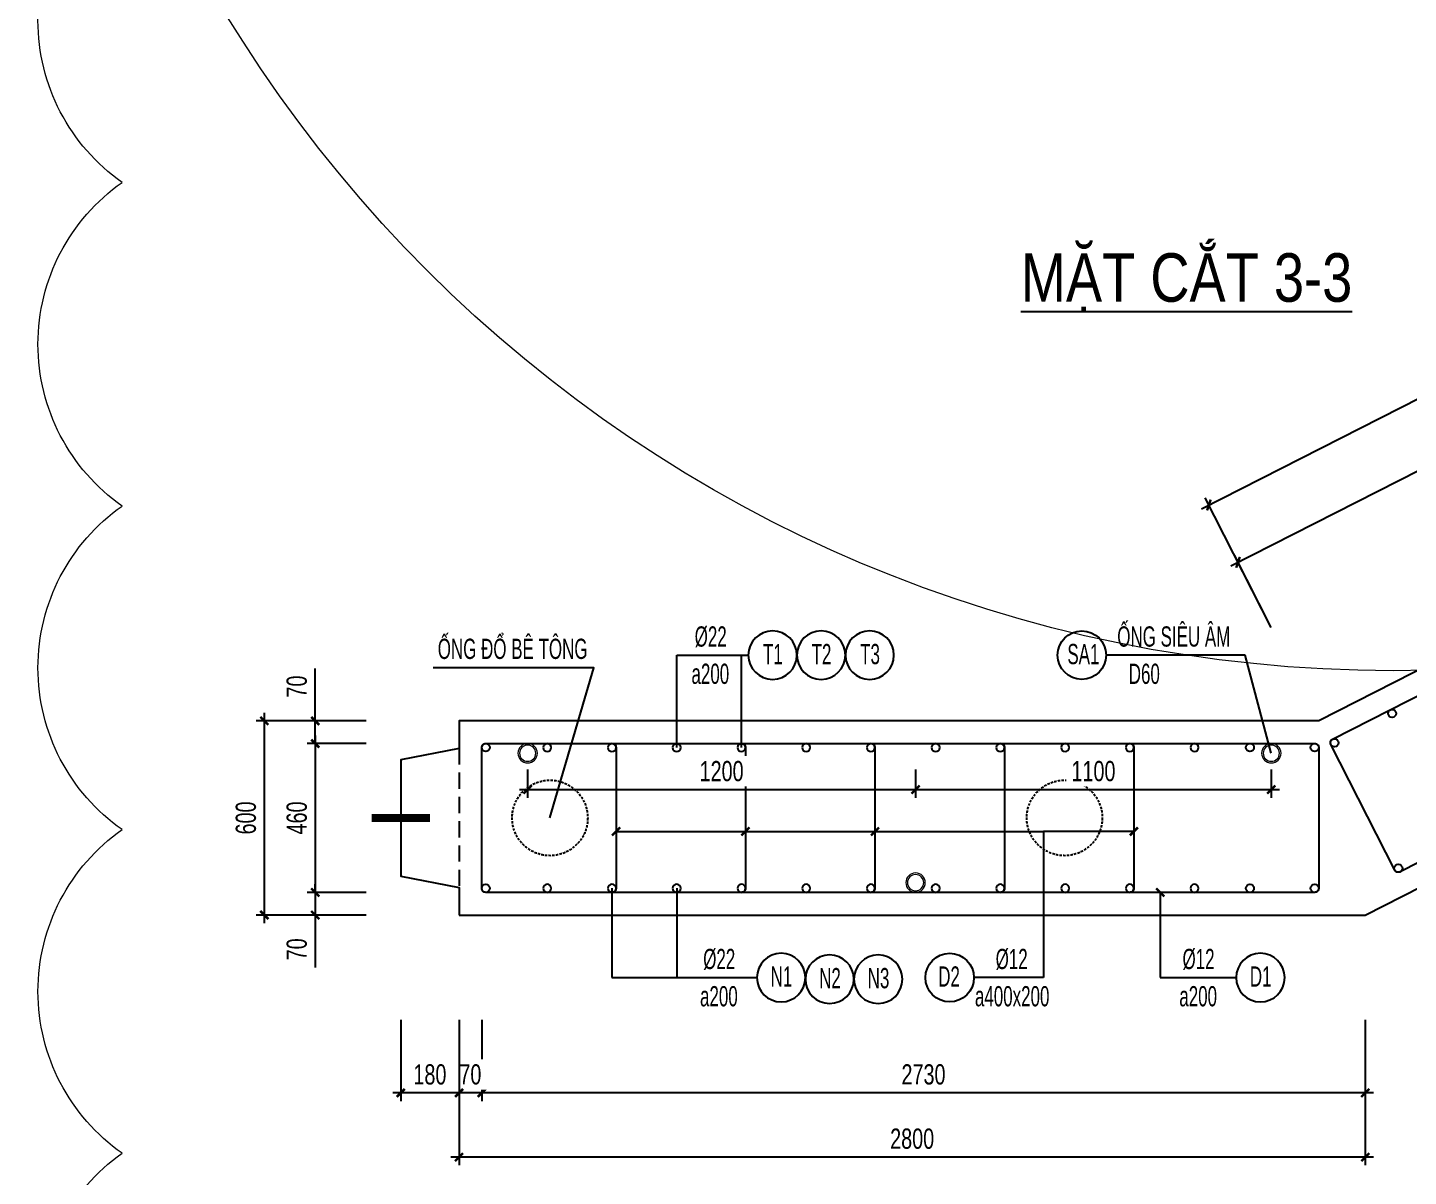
# Model space of a CAD drawing. Header units: millimetres. Extents: x -147841 to 368790, y -162721 to 84261.
# Drawn here: x 328597 to 332863, y -106921 to -103371 of the extents above; entities that cross this region are included whole.
import ezdxf
from ezdxf.enums import TextEntityAlignment as Align

# ---------------------------------------------------------------- set-up
doc = ezdxf.new("R2010")
doc.units = ezdxf.units.MM
doc.header["$LTSCALE"] = 1000
doc.header["$MEASUREMENT"] = 0
doc.header["$PDMODE"] = 1
doc.header["$PDSIZE"] = -10
doc.linetypes.add('DASHED', pattern=[0.75, 0.5, -0.25])
doc.linetypes.add('HIDDEN', pattern=[0.375, 0.25, -0.125])
doc.layers.get('0').update_dxf_attribs({"linetype": 'CONTINUOUS', "lineweight": 18})
doc.layers.get('DEFPOINTS').update_dxf_attribs({"color": 5, "linetype": 'CONTINUOUS', "lineweight": 18})
for name, color, linetype, lineweight in [('0-THAY', 7, 'CONTINUOUS', 18), ('ccu11-Dim', 8, 'CONTINUOUS', 18), ('DIM', 8, 'CONTINUOUS', 18)]:
    doc.layers.add(name, color=color, linetype=linetype, lineweight=lineweight)
for name, color, linetype in [('ccu11-Khuat', 9, 'DASHED'), ('ccu11-Manh', 8, 'CONTINUOUS'), ('ccu11-Thep', 4, 'CONTINUOUS'), ('ccu11-Thepdai', 6, 'CONTINUOUS'), ('KC-Cotthep', 8, 'CONTINUOUS'), ('KC-Dim', 8, 'CONTINUOUS'), ('KC-Text', 31, 'CONTINUOUS'), ('KC-Thay', 7, 'CONTINUOUS')]:
    doc.layers.add(name, color=color, linetype=linetype)
doc.styles.add('ARIAL', font='arial.ttf', dxfattribs={"width": 0.7})
doc.styles.add('ccu11-dim', font='vnsimli.shx', dxfattribs={"width": 0.65, "bigfont": 'bigfont.shx'})
doc.dimstyles.new('2.5-25', dxfattribs={"dimscale": 25, "dimtxt": 2.5, "dimasz": 1, "dimexe": 1, "dimexo": 2, "dimgap": 1, "dimtad": 1, "dimdec": 1, "dimrnd": 5, "dimdsep": 46, "dimtxsty": 'ARIAL', "dimblk": 'ARCHTICK', "dimcen": -1, "dimdle": 1, "dimclrd": 256, "dimclre": 256, "dimclrt": 3, "dimadec": 0, "dimazin": 2, "dimtfac": 0.1, "dimtdec": 1, "dimtmove": 0, "dimatfit": 1, "dimldrblk": 'ARCHTICK', "dimfxl": 1, "dimtvp": 0.833333, "dimtfill": 1, "dimtolj": 1, "dimtzin": 12, "dimarcsym": 0})
doc.dimstyles.new('ccu11-100x4', dxfattribs={"dimscale": 100, "dimtxt": 2.5, "dimasz": 1, "dimexe": 1, "dimexo": 2, "dimgap": 1, "dimtad": 1, "dimdec": 0, "dimlfac": 0.25, "dimdsep": 46, "dimtxsty": 'ccu11-dim', "dimblk": 'ARCHTICK', "dimcen": -1, "dimdle": 1, "dimclrd": 256, "dimclre": 256, "dimclrt": 31, "dimadec": 0, "dimazin": 2, "dimtfac": 0.1, "dimtdec": 0, "dimtmove": 0, "dimatfit": 1, "dimldrblk": 'ARCHTICK', "dimfxl": 1, "dimtvp": 0.833333, "dimtolj": 1, "dimtzin": 12, "dimarcsym": 0})

# ---------------------------------------------------------------- blocks, each defined once
blk = doc.blocks.new('_ARCHTICK')
at = {"color": 0, "linetype": 'ByBlock', "const_width": 0.3}
blk.add_lwpolyline([(-0.5, -0.5), (0.5, 0.5)], dxfattribs=at)
blk = doc.blocks.new('*D802')
at = {"layer": 'DEFPOINTS', "color": 0, "linetype": 'ByBlock', "ltscale": 30, "transparency": 16777216}
for p in [(336344.8, -102983.4), (336469.8, -103229.1), (332461.8, -105268.9)]:
    blk.add_point(p, dxfattribs=at)
at = {"layer": 'KC-Dim', "linetype": 'ByBlock', "lineweight": -2, "ltscale": 30, "transparency": 16777216}
for p, q in [((332314.5, -105034.6), (336367, -102972.1)), ((336447.1, -103184.5), (336333.4, -102961.1)), ((332439.1, -105224.3), (332325.4, -105001))]:
    blk.add_line(p, q, dxfattribs=at)
at = {"layer": 'KC-Dim', "linetype": 'ByBlock', "lineweight": -2, "ltscale": 30, "transparency": 16777216, "xscale": 25, "yscale": 25, "zscale": 25}
for p, rotation in [((336344.8, -102983.4), 26.9733311404999), ((332336.7, -105023.3), 206.9733311404999)]:
    blk.add_blockref('_ARCHTICK', p, dxfattribs=dict(at, rotation=rotation))
at = {"layer": 'KC-Dim', "color": 3, "linetype": 'ByBlock', "ltscale": 30, "transparency": 16777216, "insert": (334314.9, -103952.6), "char_height": 62.5, "attachment_point": 5, "rotation": 26.9733, "style": 'ARIAL', "bg_fill": 3, "box_fill_scale": 1.25, "bg_fill_color": 256, "bg_fill_true_color": 13158600, "bg_fill_transparency": 0}
blk.add_mtext('\\A1;4495', dxfattribs=at)
blk = doc.blocks.new('*D809')
at = {"layer": 'DEFPOINTS', "color": 0, "ltscale": 3000, "transparency": 16777216}
for p in [(336317.1, -102774.7), (336532.2, -103197.3), (332461.8, -105268.9)]:
    blk.add_point(p, dxfattribs=at)
at = {"layer": 'DIM', "lineweight": -2, "ltscale": 3000, "transparency": 16777216}
for p, q in [((332224.4, -104857.6), (336339.4, -102763.4)), ((336509.5, -103152.8), (336305.8, -102752.4)), ((332439.1, -105224.3), (332235.3, -104824))]:
    blk.add_line(p, q, dxfattribs=at)
at = {"layer": 'DIM', "lineweight": -2, "ltscale": 3000, "transparency": 16777216, "xscale": 25, "yscale": 25, "zscale": 25}
for p, rotation in [((336317.1, -102774.7), 26.9733311404999), ((332246.7, -104846.3), 206.9733311404999)]:
    blk.add_blockref('_ARCHTICK', p, dxfattribs=dict(at, rotation=rotation))
at = {"layer": 'DIM', "color": 3, "ltscale": 3000, "transparency": 16777216, "insert": (334256.1, -103759.8), "char_height": 62.5, "attachment_point": 5, "rotation": 26.9733, "style": 'ARIAL', "bg_fill": 3, "box_fill_scale": 1.25, "bg_fill_color": 256, "bg_fill_true_color": 13158600, "bg_fill_transparency": 0}
blk.add_mtext('\\A1;4565', dxfattribs=at)
blk = doc.blocks.new('att_thep_2')
blk.add_circle((-300, 0), 300)
at = {"color": 3, "style": 'ARIAL', "width": 0.6}
blk.add_attdef('DK', text='', height=250, dxfattribs=at).set_placement((467, 105), align=Align.CENTER)
at = {"color": 31, "style": 'ARIAL', "width": 0.6}
blk.add_attdef('SH', text='', height=250, dxfattribs=at).set_placement((-281, -111), align=Align.CENTER)
at = {"color": 2, "style": 'ARIAL', "width": 0.6}
blk.add_attdef('KC', text='', height=250, dxfattribs=at).set_placement((472, -355), align=Align.CENTER)
blk = doc.blocks.new('*U796')
at = {"layer": 'ccu11-Thepdai', "flags": 128}
blk.add_lwpolyline([(50, 230), (-37.5, 230, 0.414214), (-50, 217.5), (-50, -114.4), (-50, -217.5, 0.414214), (-37.5, -230), (50, -230)], format="xyb", dxfattribs=at)
blk = doc.blocks.new('*U797')
at = {"layer": 'DIM', "color": 0, "linetype": 'ByBlock', "lineweight": -2, "transparency": 16777216}
for p in [(0, 0), (400, 0), (800, 0), (1200, 0), (1600, 0)]:
    blk.add_blockref('*U796', p, dxfattribs=at)
blk = doc.blocks.new('*U798')
at = {"layer": 'ccu11-Thep'}
blk.add_circle((0, 0), 12.5, dxfattribs=at)
blk = doc.blocks.new('*U799')
at = {"layer": 'KC-Dim', "color": 0, "linetype": 'ByBlock', "lineweight": -2, "transparency": 16777216}
for p in [(0, 0), (200, 0), (400, 0), (600, 0), (800, 0), (1000, 0), (1200, 0), (1400, 0), (1600, 0), (1800, 0), (2000, 0)]:
    blk.add_blockref('*U798', p, dxfattribs=at)
blk = doc.blocks.new('A$C260038B3')
at = {"layer": '0-THAY', "linetype": 'Continuous'}
for radius in [120, 100]:
    blk.add_circle((0, 0), radius, dxfattribs=at)
blk = doc.blocks.new('*U793')
at = {"layer": 'ccu11-Thep'}
blk.add_circle((0, 0), 12.5, dxfattribs=at)
blk = doc.blocks.new('*U794')
at = {"layer": 'KC-Dim', "color": 0, "linetype": 'ByBlock', "lineweight": -2, "transparency": 16777216}
for p in [(0, 0), (200, 0), (400, 0), (600, 0), (800, 0), (1000, 0), (1200, 0), (1400, 0), (1600, 0), (1800, 0), (2000, 0)]:
    blk.add_blockref('*U793', p, dxfattribs=at)
blk = doc.blocks.new('*D810')
at = {"layer": 'DEFPOINTS', "color": 0, "linetype": 'ByBlock', "ltscale": 30, "transparency": 16777216}
for p in [(330141.9, -105613.3), (331340.6, -105613.3), (331340.6, -105725.8)]:
    blk.add_point(p, dxfattribs=at)
at = {"layer": 'KC-Dim', "linetype": 'ByBlock', "lineweight": -2, "ltscale": 30, "transparency": 16777216}
for p, q in [((330141.9, -105663.3), (330141.9, -105750.8)), ((331340.6, -105663.3), (331340.6, -105750.8)), ((330116.9, -105725.8), (331365.6, -105725.8))]:
    blk.add_line(p, q, dxfattribs=at)
at = {"layer": 'KC-Dim', "linetype": 'ByBlock', "lineweight": -2, "ltscale": 30, "transparency": 16777216, "xscale": 25, "yscale": 25, "zscale": 25, "rotation": 180}
blk.add_blockref('_ARCHTICK', (330141.9, -105725.8), dxfattribs=at)
at = {"layer": 'KC-Dim', "linetype": 'ByBlock', "lineweight": -2, "ltscale": 30, "transparency": 16777216, "xscale": 25, "yscale": 25, "zscale": 25}
blk.add_blockref('_ARCHTICK', (331340.6, -105725.8), dxfattribs=at)
at = {"layer": 'KC-Dim', "color": 3, "linetype": 'ByBlock', "ltscale": 30, "transparency": 16777216, "insert": (330741.2, -105668.9), "char_height": 62.5, "attachment_point": 5, "style": 'ARIAL', "bg_fill": 3, "box_fill_scale": 1.25, "bg_fill_color": 256, "bg_fill_true_color": 13158600, "bg_fill_transparency": 0}
blk.add_mtext('\\A1;1200', dxfattribs=at)
blk = doc.blocks.new('*D811')
at = {"layer": 'DEFPOINTS', "color": 0, "linetype": 'ByBlock', "ltscale": 30, "transparency": 16777216}
for p in [(331340.6, -105613.3), (332439.6, -105613.3), (332439.6, -105725.8)]:
    blk.add_point(p, dxfattribs=at)
at = {"layer": 'KC-Dim', "linetype": 'ByBlock', "lineweight": -2, "ltscale": 30, "transparency": 16777216}
for p, q in [((331340.6, -105663.3), (331340.6, -105750.8)), ((332439.6, -105663.3), (332439.6, -105750.8)), ((331315.6, -105725.8), (332464.6, -105725.8))]:
    blk.add_line(p, q, dxfattribs=at)
at = {"layer": 'KC-Dim', "linetype": 'ByBlock', "lineweight": -2, "ltscale": 30, "transparency": 16777216, "xscale": 25, "yscale": 25, "zscale": 25, "rotation": 180}
blk.add_blockref('_ARCHTICK', (331340.6, -105725.8), dxfattribs=at)
at = {"layer": 'KC-Dim', "linetype": 'ByBlock', "lineweight": -2, "ltscale": 30, "transparency": 16777216, "xscale": 25, "yscale": 25, "zscale": 25}
blk.add_blockref('_ARCHTICK', (332439.6, -105725.8), dxfattribs=at)
at = {"layer": 'KC-Dim', "color": 3, "linetype": 'ByBlock', "ltscale": 30, "transparency": 16777216, "insert": (331890.1, -105668.9), "char_height": 62.5, "attachment_point": 5, "style": 'ARIAL', "bg_fill": 3, "box_fill_scale": 1.25, "bg_fill_color": 256, "bg_fill_true_color": 13158600, "bg_fill_transparency": 0}
blk.add_mtext('\\A1;1100', dxfattribs=at)
blk = doc.blocks.new('*D812')
at = {"layer": 'DEFPOINTS', "color": 0, "linetype": 'ByBlock', "ltscale": 30, "transparency": 16777216}
for p in [(330000, -106387.4), (332730, -106437.4), (330000, -106663)]:
    blk.add_point(p, dxfattribs=at)
at = {"layer": 'KC-Dim', "linetype": 'ByBlock', "lineweight": -2, "ltscale": 30, "transparency": 16777216}
for p, q in [((330000, -106437.4), (330000, -106688)), ((332730, -106487.4), (332730, -106688)), ((332755, -106663), (329975, -106663))]:
    blk.add_line(p, q, dxfattribs=at)
at = {"layer": 'KC-Dim', "linetype": 'ByBlock', "lineweight": -2, "ltscale": 30, "transparency": 16777216, "xscale": 25, "yscale": 25, "zscale": 25, "rotation": 180}
blk.add_blockref('_ARCHTICK', (330000, -106663), dxfattribs=at)
at = {"layer": 'KC-Dim', "linetype": 'ByBlock', "lineweight": -2, "ltscale": 30, "transparency": 16777216, "xscale": 25, "yscale": 25, "zscale": 25}
blk.add_blockref('_ARCHTICK', (332730, -106663), dxfattribs=at)
at = {"layer": 'KC-Dim', "color": 3, "linetype": 'ByBlock', "ltscale": 30, "transparency": 16777216, "insert": (331365, -106606.1), "char_height": 62.5, "attachment_point": 5, "style": 'ARIAL', "bg_fill": 3, "box_fill_scale": 1.25, "bg_fill_color": 256, "bg_fill_true_color": 13158600, "bg_fill_transparency": 0}
blk.add_mtext('\\A1;2730', dxfattribs=at)
blk = doc.blocks.new('*D813')
at = {"layer": 'DEFPOINTS', "color": 0, "linetype": 'ByBlock', "ltscale": 30, "transparency": 16777216}
for p in [(329328.5, -105513.3), (329693.5, -105513.3), (329693.5, -106113.3)]:
    blk.add_point(p, dxfattribs=at)
at = {"layer": 'KC-Dim', "linetype": 'ByBlock', "lineweight": -2, "ltscale": 30, "transparency": 16777216}
for p, q in [((329328.5, -106138.3), (329328.5, -105488.3)), ((329643.5, -105513.3), (329303.5, -105513.3)), ((329643.5, -106113.3), (329303.5, -106113.3))]:
    blk.add_line(p, q, dxfattribs=at)
at = {"layer": 'KC-Dim', "linetype": 'ByBlock', "lineweight": -2, "ltscale": 30, "transparency": 16777216, "xscale": 25, "yscale": 25, "zscale": 25}
for p, rotation in [((329328.5, -105513.3), 90), ((329328.5, -106113.3), 270)]:
    blk.add_blockref('_ARCHTICK', p, dxfattribs=dict(at, rotation=rotation))
at = {"layer": 'KC-Dim', "color": 3, "linetype": 'ByBlock', "ltscale": 30, "transparency": 16777216, "insert": (329271.6, -105813.3), "char_height": 62.5, "attachment_point": 5, "rotation": 90, "style": 'ARIAL', "bg_fill": 3, "box_fill_scale": 1.25, "bg_fill_color": 256, "bg_fill_true_color": 13158600, "bg_fill_transparency": 0}
blk.add_mtext('\\A1;600', dxfattribs=at)
blk = doc.blocks.new('*D814')
at = {"layer": 'DEFPOINTS', "color": 0, "linetype": 'ByBlock', "ltscale": 30, "transparency": 16777216}
for p in [(329693.5, -105583.3), (329485.7, -106043.3), (329693.5, -106043.3)]:
    blk.add_point(p, dxfattribs=at)
at = {"layer": 'KC-Dim', "linetype": 'ByBlock', "lineweight": -2, "ltscale": 30, "transparency": 16777216}
for p, q in [((329643.5, -105583.3), (329460.7, -105583.3)), ((329485.7, -105558.3), (329485.7, -106068.3)), ((329643.5, -106043.3), (329460.7, -106043.3))]:
    blk.add_line(p, q, dxfattribs=at)
at = {"layer": 'KC-Dim', "linetype": 'ByBlock', "lineweight": -2, "ltscale": 30, "transparency": 16777216, "xscale": 25, "yscale": 25, "zscale": 25}
for p, rotation in [((329485.7, -105583.3), 90), ((329485.7, -106043.3), 270)]:
    blk.add_blockref('_ARCHTICK', p, dxfattribs=dict(at, rotation=rotation))
at = {"layer": 'KC-Dim', "color": 3, "linetype": 'ByBlock', "ltscale": 30, "transparency": 16777216, "insert": (329428.8, -105813.3), "char_height": 62.5, "attachment_point": 5, "rotation": 90, "style": 'ARIAL', "bg_fill": 3, "box_fill_scale": 1.25, "bg_fill_color": 256, "bg_fill_true_color": 13158600, "bg_fill_transparency": 0}
blk.add_mtext('\\A1;460', dxfattribs=at)
blk = doc.blocks.new('*D815')
at = {"layer": 'DEFPOINTS', "color": 0, "linetype": 'ByBlock', "ltscale": 30, "transparency": 16777216}
for p in [(329485.7, -105513.3), (329693.5, -105513.3), (329693.5, -105583.3)]:
    blk.add_point(p, dxfattribs=at)
at = {"layer": 'KC-Dim', "linetype": 'ByBlock', "lineweight": -2, "ltscale": 30, "transparency": 16777216}
for p, q in [((329485.7, -105513.3), (329485.7, -105351.1)), ((329643.5, -105513.3), (329460.7, -105513.3)), ((329485.7, -105583.3), (329485.7, -105513.3)), ((329643.5, -105583.3), (329460.7, -105583.3)), ((329485.7, -105583.3), (329485.7, -105608.3))]:
    blk.add_line(p, q, dxfattribs=at)
at = {"layer": 'KC-Dim', "linetype": 'ByBlock', "lineweight": -2, "ltscale": 30, "transparency": 16777216, "xscale": 25, "yscale": 25, "zscale": 25}
for p, rotation in [((329485.7, -105513.3), 270), ((329485.7, -105583.3), 90)]:
    blk.add_blockref('_ARCHTICK', p, dxfattribs=dict(at, rotation=rotation))
at = {"layer": 'KC-Dim', "color": 3, "linetype": 'ByBlock', "ltscale": 30, "transparency": 16777216, "insert": (329428.8, -105407.2), "char_height": 62.5, "attachment_point": 5, "rotation": 90, "style": 'ARIAL', "bg_fill": 3, "box_fill_scale": 1.25, "bg_fill_color": 256, "bg_fill_true_color": 13158600, "bg_fill_transparency": 0}
blk.add_mtext('\\A1;70', dxfattribs=at)
blk = doc.blocks.new('*D816')
at = {"layer": 'DEFPOINTS', "color": 0, "linetype": 'ByBlock', "ltscale": 30, "transparency": 16777216}
for p in [(329693.5, -106043.3), (329485.7, -106113.3), (329693.5, -106113.3)]:
    blk.add_point(p, dxfattribs=at)
at = {"layer": 'KC-Dim', "linetype": 'ByBlock', "lineweight": -2, "ltscale": 30, "transparency": 16777216}
for p, q in [((329643.5, -106043.3), (329460.7, -106043.3)), ((329485.7, -106043.3), (329485.7, -106018.3)), ((329485.7, -106043.3), (329485.7, -106113.3)), ((329643.5, -106113.3), (329460.7, -106113.3)), ((329485.7, -106113.3), (329485.7, -106275.4))]:
    blk.add_line(p, q, dxfattribs=at)
at = {"layer": 'KC-Dim', "linetype": 'ByBlock', "lineweight": -2, "ltscale": 30, "transparency": 16777216, "xscale": 25, "yscale": 25, "zscale": 25}
for p, rotation in [((329485.7, -106043.3), 270), ((329485.7, -106113.3), 90)]:
    blk.add_blockref('_ARCHTICK', p, dxfattribs=dict(at, rotation=rotation))
at = {"layer": 'KC-Dim', "color": 3, "linetype": 'ByBlock', "ltscale": 30, "transparency": 16777216, "insert": (329428.8, -106219.3), "char_height": 62.5, "attachment_point": 5, "rotation": 90, "style": 'ARIAL', "bg_fill": 3, "box_fill_scale": 1.25, "bg_fill_color": 256, "bg_fill_true_color": 13158600, "bg_fill_transparency": 0}
blk.add_mtext('\\A1;70', dxfattribs=at)
blk = doc.blocks.new('*D817')
at = {"layer": 'DEFPOINTS', "color": 0, "ltscale": 3000, "transparency": 16777216}
for p in [(329930, -106387.4), (330000, -106387.4)]:
    blk.add_point(p, dxfattribs=at)
at = {"layer": 'KC-Dim', "lineweight": -2, "ltscale": 3000, "transparency": 16777216}
for p, q in [((329930, -106437.4), (329930, -106688)), ((330000, -106437.4), (330000, -106688)), ((330025, -106663), (329905, -106663))]:
    blk.add_line(p, q, dxfattribs=at)
at = {"layer": 'KC-Dim', "lineweight": -2, "ltscale": 3000, "transparency": 16777216, "xscale": 25, "yscale": 25, "zscale": 25, "rotation": 180}
blk.add_blockref('_ARCHTICK', (329930, -106663), dxfattribs=at)
at = {"layer": 'KC-Dim', "lineweight": -2, "ltscale": 3000, "transparency": 16777216, "xscale": 25, "yscale": 25, "zscale": 25}
blk.add_blockref('_ARCHTICK', (330000, -106663), dxfattribs=at)
at = {"layer": 'KC-Dim', "color": 3, "ltscale": 3000, "transparency": 16777216, "insert": (329965, -106606.1), "char_height": 62.5, "attachment_point": 5, "style": 'ARIAL', "bg_fill": 3, "box_fill_scale": 1.25, "bg_fill_color": 256, "bg_fill_true_color": 13158600, "bg_fill_transparency": 0}
blk.add_mtext('\\A1;70', dxfattribs=at)
at = {"layer": 'DEFPOINTS', "color": 0, "ltscale": 3000, "transparency": 16777216}
blk.add_point((329930, -106663), dxfattribs=at)
blk = doc.blocks.new('*D818')
at = {"layer": 'DEFPOINTS', "color": 0, "ltscale": 3000, "transparency": 16777216}
for p in [(329750, -106387.4), (329930, -106387.4), (329750, -106663)]:
    blk.add_point(p, dxfattribs=at)
at = {"layer": 'KC-Dim', "lineweight": -2, "ltscale": 3000, "transparency": 16777216}
for p, q in [((329750, -106437.4), (329750, -106688)), ((329930, -106437.4), (329930, -106688)), ((329955, -106663), (329725, -106663))]:
    blk.add_line(p, q, dxfattribs=at)
at = {"layer": 'KC-Dim', "color": 3, "ltscale": 3000, "transparency": 16777216, "insert": (329840, -106606.1), "char_height": 62.5, "attachment_point": 5, "style": 'ARIAL', "bg_fill": 3, "box_fill_scale": 1.25, "bg_fill_color": 256, "bg_fill_true_color": 13158600, "bg_fill_transparency": 0}
blk.add_mtext('\\A1;180', dxfattribs=at)
at = {"layer": 'KC-Dim', "lineweight": -2, "ltscale": 3000, "transparency": 16777216, "xscale": 25, "yscale": 25, "zscale": 25, "rotation": 180}
blk.add_blockref('_ARCHTICK', (329750, -106663), dxfattribs=at)
at = {"layer": 'KC-Dim', "lineweight": -2, "ltscale": 3000, "transparency": 16777216, "xscale": 25, "yscale": 25, "zscale": 25}
blk.add_blockref('_ARCHTICK', (329930, -106663), dxfattribs=at)
blk = doc.blocks.new('*D819')
at = {"layer": 'DEFPOINTS', "color": 0, "ltscale": 3000, "transparency": 16777216}
for p in [(329930, -106387.4), (332730, -106387.4), (329930, -106861.6)]:
    blk.add_point(p, dxfattribs=at)
at = {"layer": 'DIM', "lineweight": -2, "ltscale": 3000, "transparency": 16777216}
for p, q in [((329930, -106437.4), (329930, -106886.6)), ((332730, -106437.4), (332730, -106886.6)), ((332755, -106861.6), (329905, -106861.6))]:
    blk.add_line(p, q, dxfattribs=at)
at = {"layer": 'DIM', "lineweight": -2, "ltscale": 3000, "transparency": 16777216, "xscale": 25, "yscale": 25, "zscale": 25, "rotation": 180}
blk.add_blockref('_ARCHTICK', (329930, -106861.6), dxfattribs=at)
at = {"layer": 'DIM', "lineweight": -2, "ltscale": 3000, "transparency": 16777216, "xscale": 25, "yscale": 25, "zscale": 25}
blk.add_blockref('_ARCHTICK', (332730, -106861.6), dxfattribs=at)
at = {"layer": 'DIM', "color": 3, "ltscale": 3000, "transparency": 16777216, "insert": (331330, -106804.7), "char_height": 62.5, "attachment_point": 5, "style": 'ARIAL', "bg_fill": 3, "box_fill_scale": 1.25, "bg_fill_color": 256, "bg_fill_true_color": 13158600, "bg_fill_transparency": 0}
blk.add_mtext('\\A1;2800', dxfattribs=at)
blk = doc.blocks.new('*D820')
at = {"layer": 'DEFPOINTS', "color": 0, "ltscale": 3000, "transparency": 16777216}
for p in [(336928.7, -103976.4), (337245.6, -104599.2), (332730, -106113.3)]:
    blk.add_point(p, dxfattribs=at)
at = {"layer": 'KC-Dim', "lineweight": -2, "ltscale": 3000, "transparency": 16777216}
for p, q in [((337166.3, -104443.2), (337257, -104621.4)), ((333024.7, -106747.4), (337267.9, -104587.8)), ((332967.6, -106580.1), (333058.3, -106758.3))]:
    blk.add_line(p, q, dxfattribs=at)
at = {"layer": 'KC-Dim', "lineweight": -2, "ltscale": 3000, "transparency": 16777216, "xscale": 25, "yscale": 25, "zscale": 25}
for p, rotation in [((337245.6, -104599.2), 26.97333113893115), ((333047, -106736), 206.9733311389311)]:
    blk.add_blockref('_ARCHTICK', p, dxfattribs=dict(at, rotation=rotation))
at = {"layer": 'KC-Dim', "color": 3, "ltscale": 3000, "transparency": 16777216, "insert": (335120.5, -105616.9), "char_height": 62.5, "attachment_point": 5, "rotation": 26.9733, "style": 'ARIAL', "bg_fill": 3, "box_fill_scale": 1.25, "bg_fill_color": 256, "bg_fill_true_color": 13158600, "bg_fill_transparency": 0}
blk.add_mtext('\\A1;4710', dxfattribs=at)

msp = doc.modelspace()

# ---------------------------------------------------------------- linework, layer by layer
at = {"layer": 'ccu11-Khuat', "ltscale": 0.1}
msp.add_line((329930.02, -105598.25), (329930.02, -106028.25), dxfattribs=at)
at = {"layer": 'ccu11-Thep'}
for centre in [(330012.52, -105595.75), (332373.62, -105595.75), (332573.62, -105595.75), (332634.68, -105581.11), (332831.99, -105968.79), (330012.52, -106030.75), (332373.62, -106030.75), (332573.62, -106030.75)]:
    msp.add_circle(centre, 12.5, dxfattribs=at)
at = {"layer": 'ccu11-Thep', "linetype": 'HIDDEN', "ltscale": 0.03}
for centre in [(330210.83, -105813.25), (331800.78, -105813.25, 242.3)]:
    msp.add_circle(centre, 116.6, dxfattribs=at)
at = {"layer": 'ccu11-Thepdai'}
for points in [[(332629.01, -105569.97), (336614.75, -103541.47, -0.4142136), (336631.56, -103546.94), (336828.87, -103934.62, -0.4142136), (336823.4, -103951.43), (332837.66, -105979.93, -0.4142136), (332820.85, -105974.46), (332623.54, -105586.78, -0.4142136)], [(332573.62, -106043.25), (330012.52, -106043.25, -0.4142136), (330000.02, -106030.75), (330000.02, -105595.75, -0.4142136), (330012.52, -105583.25), (332573.62, -105583.25, -0.4142136), (332586.12, -105595.75), (332586.12, -106030.75, -0.4142136)]]:
    msp.add_lwpolyline(points, format="xyb", close=True, dxfattribs=at)
at = {"layer": 'DEFPOINTS', "color": 1, "flags": 128}
msp.add_lwpolyline([(328889.35, -107849.42, -0.5205671), (328889.35, -106849.42, -0.5205671), (328889.35, -105849.42, -0.5205671), (328889.35, -104849.42, -0.5205671), (328889.35, -103849.42, -0.5205671), (328889.35, -102849.42, -0.5205671), (328889.35, -101849.42, -0.5205671), (328889.35, -100849.42, -0.5205671), (328889.35, -99849.42, -0.5205671)], format="xyb", dxfattribs=at)
at = {"layer": 'KC-Thay', "flags": 128}
msp.add_lwpolyline([(329930.02, -106113.25), (332730.02, -106113.25), (336928.67, -103976.39), (336890.12, -103900.64), (337034.66, -103787.8), (336871.38, -103466.96), (336695.08, -103517.41), (336656.53, -103441.66), (332586.12, -105513.25), (329930.02, -105513.25), (329930.02, -105598.25), (329750.02, -105633.25), (329750.02, -105993.25), (329930.02, -106028.25), (329930.02, -106113.25)], dxfattribs=at)

# ---------------------------------------------------------------- block references
at = {"layer": 'ccu11-Dim', "ltscale": 3000, "extrusion": (0, 0, -1), "xscale": 0.25, "yscale": 0.25, "zscale": -0.25}
for p in [(-330141.92, -105613.25), (-332439.55, -105613.25), (-331340.56, -106013.25)]:
    msp.add_blockref('A$C260038B3', p, dxfattribs=at)
at = {"layer": 'DIM', "xscale": -1}
msp.add_blockref('*U797', (331965.02, -105813.25), dxfattribs=at)
at = {"layer": 'KC-Cotthep'}
ref = msp.add_blockref('att_thep_2', (330823.79, -105310.21), dxfattribs=dict(at, xscale=-0.25, yscale=0.25, zscale=0.25))
ref.add_attrib('KC', 'a200', dxfattribs={"layer": '0', "color": 2, "height": 62.5, "style": 'ARIAL', "width": 0.6}).set_placement((330706.44, -105399.03), align=Align.CENTER)
ref.add_attrib('DK', '%%C22', dxfattribs={"layer": '0', "color": 2, "height": 62.5, "style": 'ARIAL', "width": 0.6}).set_placement((330707.52, -105283.86), align=Align.CENTER)
ref.add_attrib('SH', 'T1', dxfattribs={"layer": '0', "color": 31, "height": 62.5, "style": 'ARIAL', "width": 0.6}).set_placement((330899.82, -105338.08), align=Align.CENTER)
ref = msp.add_blockref('att_thep_2', (330973.79, -105310.21), dxfattribs=dict(at, xscale=-0.25, yscale=0.25, zscale=0.25))
ref.add_attrib('SH', 'T2', dxfattribs={"layer": '0', "color": 31, "height": 62.5, "style": 'ARIAL', "width": 0.6}).set_placement((331049.82, -105338.08), align=Align.CENTER)
ref = msp.add_blockref('att_thep_2', (331123.79, -105310.21), dxfattribs=dict(at, xscale=-0.25, yscale=0.25, zscale=0.25))
ref.add_attrib('SH', 'T3', dxfattribs={"layer": '0', "color": 31, "height": 62.5, "style": 'ARIAL', "width": 0.6}).set_placement((331199.82, -105338.08), align=Align.CENTER)
ref = msp.add_blockref('att_thep_2', (331521.03, -106306.62), dxfattribs=dict(at, xscale=0.25, yscale=0.25, zscale=0.25))
ref.add_attrib('KC', 'a400x200', dxfattribs={"layer": '0', "color": 2, "height": 62.5, "style": 'ARIAL', "width": 0.6}).set_placement((331639, -106395.45), align=Align.CENTER)
ref.add_attrib('DK', '%%C12', dxfattribs={"layer": '0', "color": 215, "height": 62.5, "style": 'ARIAL', "width": 0.6}).set_placement((331637.42, -106280.27), align=Align.CENTER)
ref.add_attrib('SH', 'D2', dxfattribs={"layer": '0', "color": 31, "height": 62.5, "style": 'ARIAL', "width": 0.6}).set_placement((331443.93, -106334.49), align=Align.CENTER)
ref = msp.add_blockref('att_thep_2', (332331, -106306.62), dxfattribs=dict(at, xscale=-0.25, yscale=0.25, zscale=0.25))
ref.add_attrib('KC', 'a200', dxfattribs={"layer": '0', "color": 2, "height": 62.5, "style": 'ARIAL', "width": 0.6}).set_placement((332213.65, -106395.45), align=Align.CENTER)
ref.add_attrib('DK', '%%C12', dxfattribs={"layer": '0', "color": 215, "height": 62.5, "style": 'ARIAL', "width": 0.6}).set_placement((332214.76, -106280.27), align=Align.CENTER)
ref.add_attrib('SH', 'D1', dxfattribs={"layer": '0', "color": 31, "height": 62.5, "style": 'ARIAL', "width": 0.6}).set_placement((332406.82, -106334.49), align=Align.CENTER)
at = {"layer": 'KC-Dim', "xscale": -1}
for name, p in [('*U794', (332202.52, -105595.75)), ('*U799', (332202.52, -106030.75))]:
    msp.add_blockref(name, p, dxfattribs=at)

# ---------------------------------------------------------------- texts
at = {"layer": 'KC-Text', "color": 3, "style": 'ARIAL', "width": 0.8}
msp.add_text('%%UMẶT CẮT 3-3', height=150, dxfattribs=at).set_placement((332177.63, -104218.23), align=Align.CENTER)
at = {"layer": 'KC-Text', "color": 1, "style": 'ARIAL', "width": 0.6}
msp.add_text('ỐNG ĐỔ BÊ TÔNG', height=62.5, dxfattribs=at).set_placement((329864.21, -105321.89))

# ---------------------------------------------------------------- dimensions: what is measured, and where the dimension line sits
at = {"layer": 'KC-Dim', "linetype": 'ByBlock', "ltscale": 30}
dim = msp.add_linear_dim(base=(329328.53, -105513.25), p1=(329693.53, -106113.25), p2=(329693.53, -105513.25), angle=90, dimstyle='2.5-25', dxfattribs=at)
dim.commit()
dim.dimension.update_dxf_attribs({"geometry": '*D813', "text_midpoint": (329271.61, -105813.25)})

# ---------------------------------------------------------------- leaders
at = {"layer": 'ccu11-Manh', "ltscale": 3000}
for points, override in [([(330415.02, -105854.95), (331736.13, -105854.95), (331736.13, -106306.62)], {"dimasz": 0.25, "dimtad": 0}), ([(330815.02, -105854.95), (331736.13, -105854.95), (331736.13, -106306.62)], {"dimasz": 0.25, "dimgap": 1, "dimtad": 0}), ([(331215.02, -105854.95), (331736.13, -105854.95), (331736.13, -106306.62)], {"dimasz": 0.25, "dimtad": 0}), ([(332015.02, -105854.95), (331736.13, -105854.95), (331736.13, -106306.62)], {"dimasz": 0.25, "dimtad": 0}), ([(332096.34, -106043.25), (332096.34, -106306.62), (332331, -106306.62)], {"dimasz": 0.25, "dimtad": 0})]:
    msp.add_leader(points, dimstyle='ccu11-100x4', override=override, dxfattribs=at)
at = {"layer": 'ccu11-Manh', "ltscale": 10}
for points in [[(331736.13, -105854.95), (331736.13, -106306.62), (331519.82, -106306.62)], [(330402.52, -106030.75), (330402.52, -106306.62), (330850.13, -106306.62)], [(330602.52, -106030.75), (330602.52, -106306.62), (330850.17, -106306.62)]]:
    msp.add_leader(points, dimstyle='ccu11-100x4', override={"dimgap": 1, "dimtad": 0, "dimldrblk": 'None'}, dxfattribs=at)

# ---------------------------------------------------------------- next in the draw order: dimensions: what is measured, and where the dimension line sits
at = {"layer": 'KC-Dim', "linetype": 'ByBlock', "ltscale": 30}
for base, p1, p2, angle, picture, middle in [((336344.77, -102983.42), (332461.76, -105268.91), (336469.79, -103229.07), 26.97333, '*D802', (334314.94, -103952.62)), ((329485.68, -106043.25), (329693.53, -105583.25), (329693.53, -106043.25), 90, '*D814', (329428.77, -105813.25)), ((330000.02, -106663.05), (332730.02, -106437.42), (330000.02, -106387.42), 180, '*D812', (331365.02, -106606.12))]:
    dim = msp.add_linear_dim(base=base, p1=p1, p2=p2, angle=angle, dimstyle='2.5-25', dxfattribs=at)
    dim.commit()
    dim.dimension.update_dxf_attribs({"geometry": picture, "text_midpoint": middle})
dim = msp.add_linear_dim(base=(331340.56, -105725.77), p1=(330141.92, -105613.25), p2=(331340.56, -105613.25), dimstyle='2.5-25', dxfattribs=at)
dim.commit()
dim.dimension.update_dxf_attribs({"geometry": '*D810', "text_midpoint": (330741.24, -105668.86)})

# ---------------------------------------------------------------- next in the draw order: linework, layer by layer
at = {"layer": 'ccu11-Manh'}
msp.add_lwpolyline([(330210.83, -105813.25), (330346.3, -105348.91), (329849.76, -105348.91)], dxfattribs=at)
at = {"layer": 'ccu11-Thep', "const_width": 25}
msp.add_lwpolyline([(329660.02, -105813.25), (329840.02, -105813.25)], dxfattribs=at)

# ---------------------------------------------------------------- next in the draw order: dimensions: what is measured, and where the dimension line sits
at = {"layer": 'DIM', "ltscale": 3000}
dim = msp.add_linear_dim(base=(336317.1, -102774.72), p1=(332461.76, -105268.91), p2=(336532.17, -103197.32), angle=26.97333, dimstyle='2.5-25', dxfattribs=at)
dim.commit()
dim.dimension.update_dxf_attribs({"geometry": '*D809', "text_midpoint": (334256.08, -103759.8)})
at = {"layer": 'KC-Dim', "linetype": 'ByBlock', "ltscale": 30}
for base, p1, p2, picture, middle in [((329485.68, -105513.25), (329693.53, -105583.25), (329693.53, -105513.25), '*D815', (329428.77, -105407.17)), ((329485.68, -106113.25), (329693.53, -106043.25), (329693.53, -106113.25), '*D816', (329428.77, -106219.33))]:
    dim = msp.add_linear_dim(base=base, p1=p1, p2=p2, angle=90, dimstyle='2.5-25', dxfattribs=at)
    dim.commit()
    dim.dimension.update_dxf_attribs({"geometry": picture, "text_midpoint": middle})
dim = msp.add_linear_dim(base=(332439.55, -105725.77), p1=(331340.56, -105613.25), p2=(332439.55, -105613.25), dimstyle='2.5-25', dxfattribs=at)
dim.commit()
dim.dimension.update_dxf_attribs({"geometry": '*D811', "text_midpoint": (331890.06, -105668.86)})
at = {"layer": 'KC-Dim', "ltscale": 3000}
dim = msp.add_linear_dim(base=(329930.02, -106663.05), p1=(330000.02, -106387.42), p2=(329930.02, -106387.42), angle=180, dimstyle='2.5-25', dxfattribs=at)
dim.commit()
dim.dimension.update_dxf_attribs({"geometry": '*D817', "text_midpoint": (329965.02, -106663.05), "dimtype": 160})

# ---------------------------------------------------------------- next in the draw order: leaders
at = {"layer": 'ccu11-Manh', "ltscale": 10}
for points in [[(330602.52, -105595.75), (330602.52, -105310.21), (330823.75, -105310.21)], [(330802.52, -105595.75), (330802.52, -105310.21), (330823.79, -105310.21)]]:
    msp.add_leader(points, dimstyle='ccu11-100x4', override={"dimgap": 1, "dimtad": 0, "dimldrblk": 'None'}, dxfattribs=at)

# ---------------------------------------------------------------- next in the draw order: block references
at = {"layer": 'KC-Cotthep'}
ref = msp.add_blockref('att_thep_2', (331929.24, -105310.22), dxfattribs=dict(at, xscale=0.25, yscale=0.25, zscale=0.25))
ref.add_attrib('KC', 'D60', dxfattribs={"layer": '0', "color": 2, "height": 62.5, "style": 'ARIAL', "width": 0.6}).set_placement((332047.2, -105399.04), align=Align.CENTER)
ref.add_attrib('DK', 'ỐNG SIÊU ÂM', dxfattribs={"layer": '0', "color": 15, "height": 62.5, "style": 'ARIAL', "width": 0.6}).set_placement((332138.3, -105283.86), align=Align.CENTER)
ref.add_attrib('SH', 'SA1', dxfattribs={"layer": '0', "color": 31, "height": 62.5, "style": 'ARIAL', "width": 0.6}).set_placement((331858.99, -105338.09), align=Align.CENTER)

# ---------------------------------------------------------------- next in the draw order: dimensions: what is measured, and where the dimension line sits
at = {"layer": 'KC-Dim', "ltscale": 3000}
dim = msp.add_linear_dim(base=(329750.02, -106663.05), p1=(329930.02, -106387.42), p2=(329750.02, -106387.42), angle=180, dimstyle='2.5-25', override={"dimtmove": 1}, dxfattribs=at)
dim.commit()
dim.dimension.update_dxf_attribs({"geometry": '*D818', "text_midpoint": (329840.02, -106663.05), "dimtype": 160})

# ---------------------------------------------------------------- next in the draw order: leaders
at = {"layer": 'ccu11-Manh', "ltscale": 10}
msp.add_leader([(332439.55, -105613.25), (332358.52, -105310.22), (331929.24, -105310.22)], dimstyle='ccu11-100x4', override={"dimgap": 1, "dimtad": 0, "dimldrblk": 'None'}, dxfattribs=at)

# ---------------------------------------------------------------- next in the draw order: dimensions: what is measured, and where the dimension line sits
at = {"layer": 'DIM', "ltscale": 3000}
dim = msp.add_linear_dim(base=(329930.02, -106861.6), p1=(332730.02, -106387.42), p2=(329930.02, -106387.42), angle=180, dimstyle='2.5-25', dxfattribs=at)
dim.commit()
dim.dimension.update_dxf_attribs({"geometry": '*D819', "text_midpoint": (331330.02, -106804.69)})

# ---------------------------------------------------------------- next in the draw order: block references
at = {"layer": 'KC-Cotthep'}
ref = msp.add_blockref('att_thep_2', (330850.17, -106306.62), dxfattribs=dict(at, xscale=-0.25, yscale=0.25, zscale=0.25))
ref.add_attrib('KC', 'a200', dxfattribs={"layer": '0', "color": 2, "height": 62.5, "style": 'ARIAL', "width": 0.6}).set_placement((330732.81, -106395.45), align=Align.CENTER)
ref.add_attrib('DK', '%%C22', dxfattribs={"layer": '0', "color": 2, "height": 62.5, "style": 'ARIAL', "width": 0.6}).set_placement((330733.9, -106280.27), align=Align.CENTER)
ref.add_attrib('SH', 'N1', dxfattribs={"layer": '0', "color": 31, "height": 62.5, "style": 'ARIAL', "width": 0.6}).set_placement((330926.19, -106334.49), align=Align.CENTER)
ref = msp.add_blockref('att_thep_2', (330999.98, -106311.6), dxfattribs=dict(at, xscale=-0.25, yscale=0.25, zscale=0.25))
ref.add_attrib('SH', 'N2', dxfattribs={"layer": '0', "color": 31, "height": 62.5, "style": 'ARIAL', "width": 0.6}).set_placement((331076.01, -106339.47), align=Align.CENTER)
ref = msp.add_blockref('att_thep_2', (331149.98, -106311.6), dxfattribs=dict(at, xscale=-0.25, yscale=0.25, zscale=0.25))
ref.add_attrib('SH', 'N3', dxfattribs={"layer": '0', "color": 31, "height": 62.5, "style": 'ARIAL', "width": 0.6}).set_placement((331226.01, -106339.47), align=Align.CENTER)

# ---------------------------------------------------------------- next in the draw order: dimensions: what is measured, and where the dimension line sits
at = {"layer": 'KC-Dim', "ltscale": 3000}
dim = msp.add_aligned_dim(p1=(332730.02, -106113.25), p2=(336928.67, -103976.39), distance=-698.78, dimstyle='2.5-25', override={"dimfxl": 7, "dimfxlon": 1}, dxfattribs=at)
dim.commit()
dim.dimension.update_dxf_attribs({"geometry": '*D820', "text_midpoint": (335120.49, -105616.87)})

# ---------------------------------------------------------------- next in the draw order: linework, layer by layer
at = {"layer": 'ccu11-Thep'}
msp.add_circle((332812.92, -105490.39), 12.5, dxfattribs=at)
at = {"layer": 'DEFPOINTS', "ltscale": 3000}
msp.add_circle((332815.67, -101139.64), 4218.61, dxfattribs=at)

doc.saveas('drawing.dxf')
